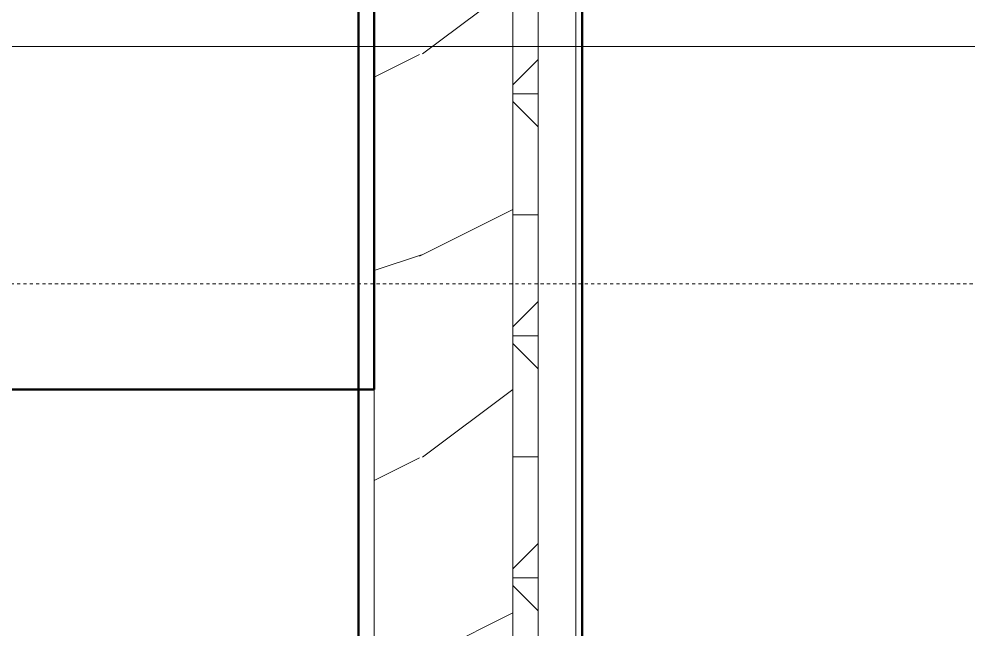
# Model space of a CAD drawing. Header units: inches. Extents: x -4169 to 1833, y -300 to 585.
# Drawn here: x -2090.25 to -2052.63, y 374.9 to 399.1 of the extents above; entities that cross this region are included whole.
import ezdxf

# ---------------------------------------------------------------- set-up
doc = ezdxf.new("R2010")
doc.units = ezdxf.units.IN
doc.header["$MEASUREMENT"] = 0
doc.linetypes.add('Aligning Line 1_8_', pattern=[0.25, 0.125, -0.125])
doc.linetypes.add('Grid Line 1_2_', pattern=[0.875, 0.5, -0.125, 0.125, -0.125])
for name, color, linetype, lineweight in [('0-1', 7, 'Continuous', 5), ('A-FLOR-LEVL-1', 51, 'Grid Line 1_2_', 9), ('A-ROOF-1', 132, 'Continuous', 50), ('A-WALL', 113, 'Continuous', 13), ('A-WALL-3', 113, 'Continuous', 50), ('A-WALL-PATT-5', 111, 'Continuous', 9), ('G-ANNO-SYMB-1', 254, 'Aligning Line 1_8_', 9)]:
    doc.layers.add(name, color=color, linetype=linetype, lineweight=lineweight)

# ---------------------------------------------------------------- blocks, each defined once
blk = doc.blocks.new('CTR - 2nd Phase_rvt-1-BUILDING SECTION - NORTH_SOUTH THRU PARKING RAMP - LOOKING WEST')
at = {"layer": 'A-FLOR-LEVL-1'}
blk.add_line((-4168.714, 398), (-1814.206, 398), dxfattribs=at)
at = {"layer": 'G-ANNO-SYMB-1'}
blk.add_line((-1910.948, 388.592), (-4072.052, 388.592), dxfattribs=at)
blk = doc.blocks.new('CTR - 1st Phase - Common Walls_rvt-1-BUILDING SECTION - NORTH_SOUTH THRU PARKING RAMP - LOOKING WEST')
at = {"layer": 'A-FLOR-LEVL-1'}
blk.add_line((-4168.714, 398), (-1814.206, 398), dxfattribs=at)

msp = doc.modelspace()

# ---------------------------------------------------------------- hatches: boundary and pattern name
at = {"layer": 'A-WALL-PATT-5'}
h = msp.add_hatch(dxfattribs=at)
h.set_pattern_fill('FP_3', color=256, style=0, pattern_type=2)
h.set_pattern_definition([(216.87, (-3763.257, 162.627), (47.980943, 31.987086), [7.997, -71.971]), (206.565, (-3753.661, 157.829), (-15.993714, -15.994133), [17.881, -17.881]), (198.435, (-3753.661, 149.832), (-31.98674, -15.99388), [10.115, -40.461])])
h.paths.add_polyline_path([(-2071.3423, 350.5), (-2070.6737, 350.5), (-2070.6737, 422), (-2073.4237, 422), (-2073.4363, 419.8501), (-2073.473, 419.767), (-2073.8818, 419.1066), (-2073.9487, 419.1481), (-2073.5025, 419.94), (-2073.5025, 422), (-2073.6551, 422), (-2073.6684, 419.8997), (-2073.7073, 419.8146), (-2074.1082, 419.191), (-2074.1315, 419.0618), (-2073.9851, 418.9084), (-2073.5642, 419.1188), (-2073.529, 419.0484), (-2073.9219, 418.852), (-2074.1726, 418.9604), (-2074.1738, 419.2346), (-2073.7338, 419.9924), (-2073.7338, 422), (-2076.1737, 422), (-2076.1737, 350.5)], flags=0)
h = msp.add_hatch(dxfattribs=at)
h.set_pattern_fill('FP_7', color=256, style=0, pattern_type=2)
h.set_pattern_definition([(0, (-3769.654, 146.633), (0, 4.798), []), (315, (-3769.654, 146.633), (4.7984266, 0), [6.786, -6.786]), (45, (-3769.654, 146.633), (4.7984266, 0), [6.786, -6.786])])
h.paths.add_polyline_path([(-2070.6737, 350.5), (-2069.6737, 350.5), (-2069.6737, 422), (-2070.6737, 422), (-2070.6737, 358.7755)], flags=0)

# ---------------------------------------------------------------- linework, layer by layer
at = {"layer": 'A-FLOR-LEVL-1'}
msp.add_line((-4167.9645, 398), (-1814.099, 398), dxfattribs=at)
at = {"layer": 'A-ROOF-1'}
for p, q in [((-2076.1737, 384.407), (-2076.1737, 413.4133)), ((-3407.6737, 384.407), (-2076.1737, 384.407))]:
    msp.add_line(p, q, dxfattribs=at)
at = {"layer": 'A-WALL'}
for p, q in [((-2076.1737, 350.125), (-2076.1737, 422)), ((-2070.6737, 350.125), (-2070.6737, 422)), ((-2069.6737, 350.125), (-2069.6737, 422)), ((-2068.1737, 350.125), (-2068.1737, 422))]:
    msp.add_line(p, q, dxfattribs=at)
at = {"layer": 'A-WALL-3'}
for p, q in [((-2076.7987, 422), (-2076.7987, 350.125)), ((-2067.9237, 350.125), (-2067.9237, 421.945))]:
    msp.add_line(p, q, dxfattribs=at)

# ---------------------------------------------------------------- block references
at = {"layer": '0-1'}
for name in ['CTR - 2nd Phase_rvt-1-BUILDING SECTION - NORTH_SOUTH THRU PARKING RAMP - LOOKING WEST', 'CTR - 1st Phase - Common Walls_rvt-1-BUILDING SECTION - NORTH_SOUTH THRU PARKING RAMP - LOOKING WEST']:
    msp.add_blockref(name, (0, 0), dxfattribs=at)

doc.saveas('drawing.dxf')
